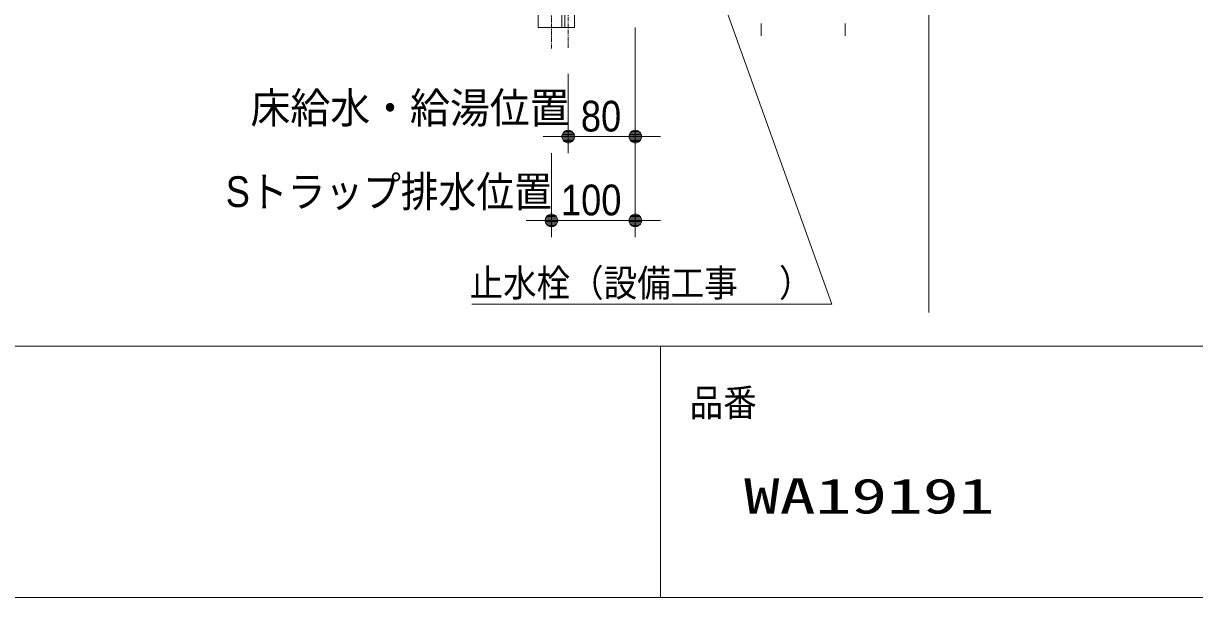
# Model space of a CAD drawing. Units: millimetres, scale not verified. Extents: x -6062 to 6062, y -3045 to 3045.
# Drawn here: x -1447 to -51, y -2770 to -2085 of the extents above; entities that cross this region are included whole.
import ezdxf
from ezdxf.enums import TextEntityAlignment as Align

# ---------------------------------------------------------------- set-up
doc = ezdxf.new("R2010")
doc.units = ezdxf.units.MM
doc.header["$LTSCALE"] = 20
doc.linetypes.add('CHAIN1', pattern=[8, 5, -1, 1, -1])
for name, color, linetype, lineweight in [('0-0_1図面枠', 7, 'Continuous', 9), ('0-1_2寸法-1', 7, 'Continuous', 9), ('0-2_0', 7, 'Continuous', 9), ('0-3_2寸法-2', 7, 'Continuous', 9), ('0-5_4給排水', 7, 'Continuous', 9), ('0-6_2寸法-3', 7, 'Continuous', 9)]:
    doc.layers.add(name, color=color, linetype=linetype, lineweight=lineweight)
doc.styles.add('ＭＳ ゴシック', font='')
doc.styles.add('ＭＳ Ｐゴシック', font='')
doc.styles.get('ＭＳ ゴシック').set_extended_font_data('MS Gothic')
doc.styles.get('ＭＳ Ｐゴシック').set_extended_font_data('MS PGothic')

# ---------------------------------------------------------------- blocks, each defined once
blk = doc.blocks.new('グループ-2')
at = {"layer": '0-0_1図面枠'}
for p, q in [((-80000, -49400), (80000, -49400)), ((22000, -49400), (22000, -55400))]:
    blk.add_line(p, q, dxfattribs=at)
blk.add_lwpolyline([(-80000, 55400), (80000, 55400), (80000, -55400), (-80000, -55400)], close=True, dxfattribs=at)
blk = doc.blocks.new('図面枠')
at = {"layer": '0-0_1図面枠'}
blk.add_blockref('グループ-2', (0, 0), dxfattribs=at)
at = {"layer": '0-0_1図面枠', "style": 'ＭＳ ゴシック', "width": 0.9}
blk.add_text('品番', height=650.9, dxfattribs=at).set_placement((22696.5, -51268.3), align=Align.BOTTOM_LEFT)
blk = doc.blocks.new('グループ-4')
at = {"layer": '0-0_1図面枠'}
blk.add_line((28400, 41000), (28400, -48600), dxfattribs=at)
blk = doc.blocks.new('_Dot')
at = {"layer": '0-2_0'}
for p, q in [((-10, 0), (-20, 0)), ((9.78, 2), (-9.78, 2)), ((7.99, 6), (-7.99, 6)), ((9.16, -3.98), (-9.16, -3.98)), ((6, -7.98), (-6, -7.98))]:
    blk.add_line(p, q, dxfattribs=at)
for points in [[(10, 0), (9.92, 1.25), (9.69, 2.49), (9.3, 3.68), (8.76, 4.82), (8.09, 5.88), (7.29, 6.85), (6.37, 7.71), (5.36, 8.44), (4.26, 9.05), (3.09, 9.51), (1.87, 9.82), (0.63, 9.98), (-0.63, 9.98), (-1.87, 9.82), (-3.09, 9.51), (-4.26, 9.05), (-5.36, 8.44), (-6.37, 7.71), (-7.29, 6.85), (-8.09, 5.88), (-8.76, 4.82), (-9.3, 3.68), (-9.69, 2.49), (-9.92, 1.25), (-10, 0), (0, 0)], [(-10, 0), (-9.92, -1.25), (-9.69, -2.49), (-9.3, -3.68), (-8.76, -4.82), (-8.09, -5.88), (-7.29, -6.85), (-6.37, -7.71), (-5.36, -8.44), (-4.26, -9.05), (-3.09, -9.51), (-1.87, -9.82), (-0.63, -9.98), (0.63, -9.98), (1.87, -9.82), (3.09, -9.51), (4.26, -9.05), (5.36, -8.44), (6.37, -7.71), (7.29, -6.85), (8.09, -5.88), (8.76, -4.82), (9.3, -3.68), (9.69, -2.49), (9.92, -1.25), (10, 0), (0, 0)]]:
    blk.add_lwpolyline(points, close=True, dxfattribs=at)
blk = doc.blocks.new('グループ-12')
at = {"layer": '0-5_4給排水', "linetype": 'CHAIN1'}
blk.add_line((19800, -40100), (19800, -42300), dxfattribs=at)
at = {"layer": '0-5_4給排水'}
blk.add_lwpolyline([(19600, -40600), (19600, -41200), (20000, -41200), (20000, -40600)], dxfattribs=at)
for points in [[(19200, -41200), (20400, -41200), (20400, -41400), (19200, -41400)], [(19650, -41400), (19950, -41400), (19950, -41800), (19650, -41800)]]:
    blk.add_lwpolyline(points, close=True, dxfattribs=at)
blk = doc.blocks.new('グループ-39')
at = {"layer": '0-5_4給排水', "linetype": 'CHAIN1'}
blk.add_line((19400, -42300), (19400, -32080), dxfattribs=at)
at = {"layer": '0-5_4給排水'}
blk.add_lwpolyline([(19080, -41400), (19720, -41400), (19720, -41800), (19080, -41800)], close=True, dxfattribs=at)

msp = doc.modelspace()

# ---------------------------------------------------------------- linework, layer by layer
at = {"layer": '0-1_2寸法-1'}
for p, q in [((-717.5, -2090), (-717.5, -2240)), ((-797.5, -2145), (-797.5, -2240)), ((-782.49, -2220), (-732.51, -2220)), ((-817.5, -2240), (-817.5, -2340)), ((-717.5, -2240), (-717.5, -2340)), ((-802.49, -2320), (-732.51, -2320))]:
    msp.add_line(p, q, dxfattribs=at)
at = {"layer": '0-3_2寸法-2'}
for p, q in [((-717.5, -2090), (-717.5, -2240)), ((-567.5, -2085.01), (-567.5, -2100.01)), ((-467.5, -2085.01), (-467.5, -2100.01)), ((-797.5, -2145), (-797.5, -2240)), ((-812.51, -2220), (-827.51, -2220)), ((-797.5, -2220), (-717.5, -2220)), ((-702.49, -2220), (-687.49, -2220)), ((-817.5, -2240), (-817.5, -2340)), ((-717.5, -2240), (-717.5, -2340)), ((-832.51, -2320), (-847.51, -2320)), ((-817.5, -2320), (-717.5, -2320)), ((-702.49, -2320), (-687.49, -2320))]:
    msp.add_line(p, q, dxfattribs=at)
at = {"layer": '0-6_2寸法-3'}
msp.add_lwpolyline([(-912.57, -2420), (-483.38, -2420), (-778.75, -1594.9)], dxfattribs=at)

# ---------------------------------------------------------------- block references
at = {"layer": '0-0_1図面枠', "xscale": 0.05, "yscale": 0.05}
for name in ['図面枠', 'グループ-4']:
    msp.add_blockref(name, (-1787.5, 0), dxfattribs=at)
at = {"layer": '0-1_2寸法-1', "xscale": 0.7503418, "yscale": 0.7503418, "rotation": 180}
for p in [(-797.5, -2220), (-817.5, -2320)]:
    msp.add_blockref('_Dot', p, dxfattribs=at)
at = {"layer": '0-1_2寸法-1', "xscale": 0.7503418, "yscale": 0.7503418}
for p in [(-717.5, -2220), (-717.5, -2320)]:
    msp.add_blockref('_Dot', p, dxfattribs=at)
at = {"layer": '0-3_2寸法-2', "xscale": 0.7503418, "yscale": 0.7503418}
for p in [(-797.5, -2220), (-817.5, -2320)]:
    msp.add_blockref('_Dot', p, dxfattribs=at)
at = {"layer": '0-3_2寸法-2', "xscale": 0.7503418, "yscale": 0.7503418, "rotation": 180}
for p in [(-717.5, -2220), (-717.5, -2320)]:
    msp.add_blockref('_Dot', p, dxfattribs=at)
at = {"layer": '0-5_4給排水', "xscale": 0.05, "yscale": 0.05}
for name in ['グループ-39', 'グループ-12']:
    msp.add_blockref(name, (-1787.5, 0), dxfattribs=at)

# ---------------------------------------------------------------- texts
at = {"layer": '0-0_1図面枠', "style": 'ＭＳ ゴシック', "width": 1.5}
msp.add_text('WA19191', height=41.79, dxfattribs=at).set_placement((-587.98, -2682.24), align=Align.BOTTOM_LEFT)
at = {"layer": '0-1_2寸法-1', "style": 'ＭＳ Ｐゴシック', "width": 0.9}
for s, p in [('80', (-782.38, -2224.96)), ('100', (-806.11, -2324.96))]:
    msp.add_text(s, height=36.66, dxfattribs=at).set_placement(p, align=Align.BOTTOM_LEFT)
at = {"layer": '0-3_2寸法-2', "style": 'ＭＳ Ｐゴシック'}
for s, height, width, p in [('床給水・給湯位置', 36.69, 0.95, (-1176.31, -2215.12)), ('Sトラップ排水位置', 36.66, 0.9, (-1205.79, -2315.02))]:
    msp.add_text(s, height=height, dxfattribs=dict(at, width=width)).set_placement(p, align=Align.BOTTOM_LEFT)
at = {"layer": '0-6_2寸法-3', "style": 'ＭＳ ゴシック', "width": 0.9}
for s, p in [('止水栓（設備工事', (-915.07, -2420.67)), ('）', (-546.2, -2420.67))]:
    msp.add_text(s, height=32.55, dxfattribs=at).set_placement(p, align=Align.BOTTOM_LEFT)

doc.saveas('drawing.dxf')
